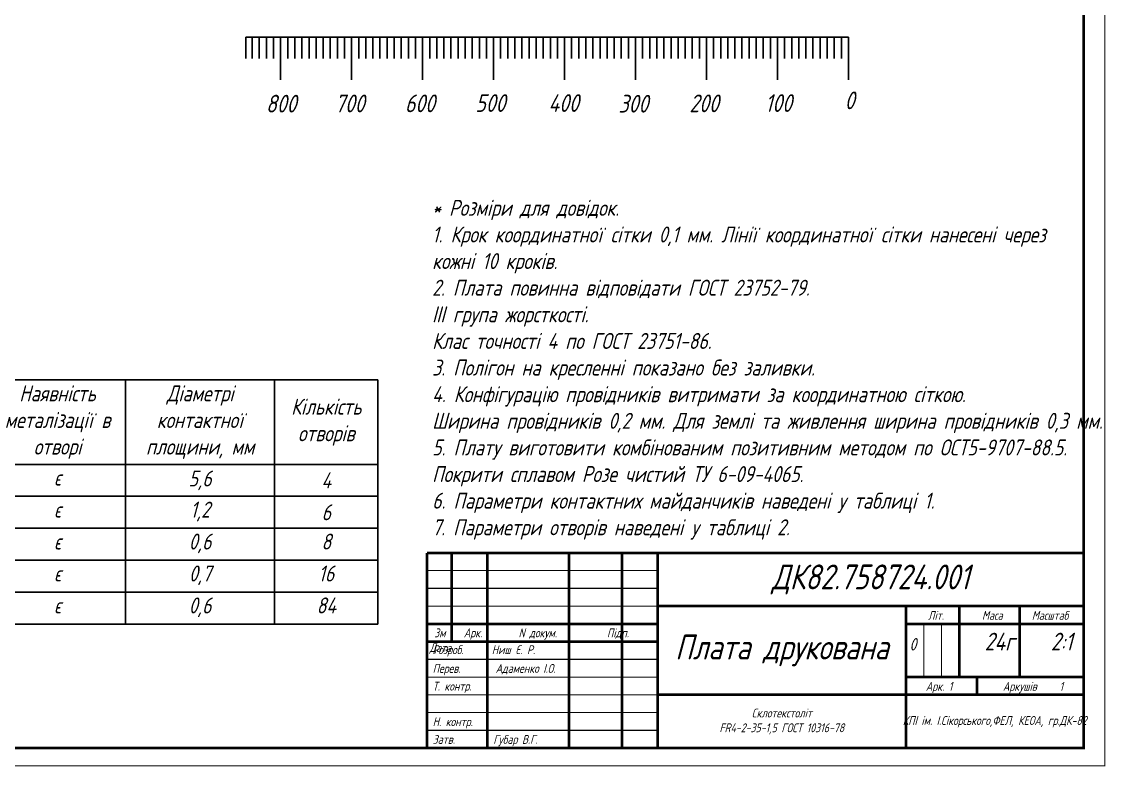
# Paper-space layout 'Лист1' of a CAD drawing. Header units: millimetres. Extents: x 0 to 594, y 0 to 420.
# Drawn here: x 289 to 594.3, y 0 to 209.8 of the extents above; entities that cross this region are included whole.
import ezdxf

# ---------------------------------------------------------------- set-up
doc = ezdxf.new("R2010")
doc.units = ezdxf.units.MM
doc.layers.add('Sheet', color=7, linetype='Continuous', lineweight=50)
doc.styles.get("Standard").update_dxf_attribs({"font": 'arial.ttf'})

# ---------------------------------------------------------------- blocks, each defined once
blk = doc.blocks.new('*T193')
at = {"color": 0, "linetype": 'ByBlock', "lineweight": -2, "transparency": 16777216}
for p, q in [((0, 0), (172.8, 0)), ((0, 0), (0, -68.78)), ((29.03, 0), (29.03, -68.78)), ((63.32, 0), (63.32, -68.78)), ((101.7, 0), (101.7, -68.78)), ((143.68, 0), (143.68, -68.78)), ((172.8, 0), (172.8, -68.78)), ((0, -23.78), (172.8, -23.78)), ((0, -32.78), (172.8, -32.78)), ((0, -41.78), (172.8, -41.78)), ((0, -50.78), (172.8, -50.78)), ((0, -59.78), (172.8, -59.78)), ((0, -68.78), (172.8, -68.78))]:
    blk.add_line(p, q, dxfattribs=at)
at = {"color": 0, "transparency": 16777216, "char_height": 4.5}
for s, insert, width, attachment_point in [('{\\fGOST type A|b0|i1|c204|p34;Умовна познака отвору}', (14.52, -11.89), 26.0322, 5), ('{\\fGOST type A|b0|i1|c204|p34;Наявність металізації в отворі}', (82.51, -11.89), 35.3791, 5), ('{\\fGOST type A|b0|i1|c204|p34;Діаметрі контактної площини, мм}', (122.69, -11.89), 38.9812, 5), ('{\\fGOST type A|b0|i1|c204|p34;Діаметр отвору, мм}', (46.18, -11.89), 31.2924, 5), ('{\\fGOST type A|b0|i1|c204|p34;Кількість отворів}', (158.24, -11.89), 26.1171, 5), ('{\\fGOST type A|b0|i1|c204|p34;3,2±0,1}', (46.18, -25.28), 31.2924, 2), ('{\\fGOST type A|b0|i1|c204|p34;є}', (82.51, -25.28), 35.3791, 2), ('{\\fGOST type A|b0|i1|c204|p34;5,6}', (122.69, -28.28), 38.9812, 5), ('{\\fGOST type A|b0|i1|c204|p34;4', (158.24, -28.28), 26.1171, 5), ('{\\fGOST type A|b0|i1|c204|p34;1±0,1}', (46.18, -34.28), 31.2924, 2), ('{\\fGOST type A|b0|i1|c204|p34;є}', (82.51, -34.28), 35.3791, 2), ('{\\fGOST type A|b0|i1|c204|p34;1,2}', (122.69, -34.28), 38.9812, 2), ('{\\fGOST type A|b0|i1|c204|p34;6', (158.24, -37.28), 26.1171, 5), ('{\\fGOST type A|b0|i1|c204|p34;0,55±0,1}', (46.18, -43.28), 31.2924, 2), ('{\\fGOST type A|b0|i1|c204|p34;є}', (82.51, -43.28), 35.3791, 2), ('{\\fGOST type A|b0|i1|c204|p34;0,6}', (122.69, -43.28), 38.9812, 2), ('{\\fGOST type A|b0|i1|c204|p34;8}', (158.24, -43.28), 26.1171, 2), ('{\\fGOST type A|b0|i1|c204|p34;0,6±0,1}', (46.18, -52.28), 31.2924, 2), ('{\\fGOST type A|b0|i1|c204|p34;є}', (82.51, -52.28), 35.3791, 2), ('{\\fGOST type A|b0|i1|c204|p34;0,7}', (122.69, -52.28), 38.9812, 2), ('{\\fGOST type A|b0|i1|c204|p34;16}', (158.24, -52.28), 26.1171, 2), ('{\\fGOST type A|b0|i1|c204|p34;0,5±0,1}', (46.18, -61.28), 31.2924, 2), ('{\\fGOST type A|b0|i1|c204|p34;є}', (82.51, -61.28), 35.3791, 2), ('{\\fGOST type A|b0|i1|c204|p34;0,6}', (122.69, -61.28), 38.9812, 2), ('{\\fGOST type A|b0|i1|c204|p34;84}', (158.24, -61.28), 26.1171, 2)]:
    blk.add_mtext(s, dxfattribs=dict(at, insert=insert, width=width, attachment_point=attachment_point))
blk = doc.blocks.new('*U176')
blk.add_line((0, 0), (0, -6))
blk = doc.blocks.new('*U177')
at = {"color": 0, "linetype": 'ByBlock', "lineweight": -2, "transparency": 16777216}
for p in [(382.68, 190.48), (384.68, 190.48), (386.68, 190.48), (388.68, 190.48), (390.68, 190.48), (392.68, 190.48), (394.68, 190.48), (396.68, 190.48), (398.68, 190.48), (400.68, 190.48), (402.68, 190.48), (404.68, 190.48), (406.68, 190.48), (408.68, 190.48), (410.68, 190.48), (412.68, 190.48), (414.68, 190.48), (416.68, 190.48), (418.68, 190.48), (420.68, 190.48), (422.68, 190.48), (424.68, 190.48), (426.68, 190.48), (428.68, 190.48), (430.68, 190.48), (432.68, 190.48), (434.68, 190.48), (436.68, 190.48), (438.68, 190.48), (440.68, 190.48), (442.68, 190.48), (444.68, 190.48), (446.68, 190.48), (448.68, 190.48), (450.68, 190.48), (452.68, 190.48), (454.68, 190.48), (456.68, 190.48), (458.68, 190.48), (460.68, 190.48), (462.68, 190.48), (464.68, 190.48), (466.68, 190.48), (468.68, 190.48), (470.68, 190.48), (472.68, 190.48), (474.68, 190.48), (476.68, 190.48), (478.68, 190.48), (480.68, 190.48), (482.68, 190.48), (484.68, 190.48), (486.68, 190.48), (488.68, 190.48), (490.68, 190.48), (492.68, 190.48), (494.68, 190.48), (496.68, 190.48), (498.68, 190.48), (500.68, 190.48), (502.68, 190.48), (504.68, 190.48), (506.68, 190.48), (508.68, 190.48), (510.68, 190.48), (512.68, 190.48), (514.68, 190.48), (516.68, 190.48), (518.68, 190.48), (520.68, 190.48), (522.68, 190.48), (524.68, 190.48), (526.68, 190.48), (528.68, 190.48), (530.68, 190.48), (532.68, 190.48), (534.68, 190.48), (536.68, 190.48), (538.68, 190.48), (540.68, 190.48), (542.68, 190.48), (544.68, 190.48), (546.68, 190.48), (548.68, 190.48), (550.68, 190.48)]:
    blk.add_blockref('*U176', p, dxfattribs=at)
blk = doc.blocks.new('*U178')
blk.add_line((0, 0), (0, -12))
blk = doc.blocks.new('*U179')
at = {"color": 0, "linetype": 'ByBlock', "lineweight": -2, "transparency": 16777216}
for p in [(382.68, 190.48), (402.68, 190.48), (422.68, 190.48), (442.68, 190.48), (462.68, 190.48), (482.68, 190.48), (502.68, 190.48), (522.68, 190.48), (542.68, 190.48)]:
    blk.add_blockref('*U178', p, dxfattribs=at)

psp = doc.layouts.new('Лист1')

# ---------------------------------------------------------------- linework, layer by layer
for p, q in [((521.925, 205.429), (352.105, 205.429)), ((352.105, 205.429), (352.105, 199.429))]:
    psp.add_line(p, q)
at = {"layer": 'Sheet'}
for points, const_width in [([(0.15, 420.15), (594.15, 420.15), (594.15, 0.15), (0.15, 0.15), (0.15, 420.15)], 0.3), ([(19.651, 150.65), (8.151, 150.65), (8.151, 5.15), (588.151, 5.15), (588.151, 414.65), (19.651, 414.649), (19.651, 171.65)], 0.749), ([(403.151, 60.15), (403.151, 5.15)], 0.749), ([(588.151, 60.15), (403.151, 60.15)], 0.749), ([(410.151, 60.15), (410.151, 35.15)], 0.749), ([(420.151, 5.15), (420.151, 60.15)], 0.749), ([(443.151, 60.15), (443.151, 5.15)], 0.749), ([(458.151, 5.15), (458.151, 60.15)], 0.749), ([(468.151, 60.15), (468.151, 5.15)], 0.749), ([(468.151, 55.15), (403.151, 55.15)], 0.3), ([(403.151, 50.15), (468.151, 50.15)], 0.3), ([(468.151, 45.15), (403.151, 45.15)], 0.3), ([(468.151, 45.15), (588.151, 45.15)], 0.749), ([(538.151, 45.15), (538.151, 5.15)], 0.749), ([(553.151, 25.15), (553.151, 45.15)], 0.749), ([(570.151, 45.15), (570.151, 25.15)], 0.749), ([(468.151, 40.15), (403.151, 40.15)], 0.749), ([(588.151, 40.15), (538.151, 40.15)], 0.749), ([(543.151, 25.15), (543.151, 40.15)], 0.3), ([(548.151, 40.15), (548.151, 25.15)], 0.3), ([(403.151, 35.15), (468.151, 35.15)], 0.749), ([(403.151, 30.15), (468.151, 30.15)], 0.3), ([(468.151, 25.15), (403.151, 25.15)], 0.3), ([(538.151, 25.15), (588.151, 25.15)], 0.749), ([(558.151, 25.15), (558.151, 20.15)], 0.749), ([(403.151, 20.15), (468.151, 20.15)], 0.3), ([(588.151, 20.15), (468.151, 20.15)], 0.749), ([(468.151, 15.15), (403.151, 15.15)], 0.3), ([(403.151, 10.15), (468.151, 10.15)], 0.3)]:
    psp.add_lwpolyline(points, dxfattribs=dict(at, const_width=const_width))

# ---------------------------------------------------------------- block references
at = {"xscale": -1}
for name in ['*U177', '*U179']:
    psp.add_blockref(name, (904.601, 14.946), dxfattribs=at)
psp.add_blockref('*T193', (216.542, 108.863))

# ---------------------------------------------------------------- texts
for s, width, insert, char_height, attachment_point in [('{\\fGOST type A|b0|i1|c204|p34;500}', 7.39927, (416.785, 189.397), 5, 1), ('{\\fGOST type A|b0|i1|c204|p34;400}', 7.39927, (437.37, 189.399), 5, 1), ('{\\fGOST type A|b0|i1|c204|p34;100}', 7.39927, (498.43, 189.391), 5, 1), ('{\\fGOST type A|b0|i1|c204|p34;0}', 7.39927, (520.856, 190.154), 5, 1), ('{\\fGOST type A|b0|i1|c204|p34;800}', 7.39927, (357.783, 189.231), 5, 1), ('{\\fGOST type A|b0|i1|c204|p34;700}', 7.39927, (377.208, 189.275), 5, 1), ('{\\fGOST type A|b0|i1|c204|p34;600}', 7.39927, (396.933, 189.308), 5, 1), ('{\\fGOST type A|b0|i1|c204|p34;300}', 7.39927, (457.129, 189.213), 5, 1), ('{\\fGOST type A|b0|i1|c204|p34;200}', 7.39927, (477.085, 189.308), 5, 1), ('{\\fGOST type A|b0|i1|c204|p34;ДК82.758724.001}', 120.00022, (528.151, 52.65), 7, 5), ('{\\fGOST type A|b0|i1|c204|p34;Плата друкована}', 69.99996, (503.151, 32.65), 7, 5), (' {\\fGOST type A|b0|i1|c204|p34;\\H1.4x;0\\H0.71429x;         \\H2x;   24г    2:1 \\fGOST type A|b0|i0|c204|p34;  \\H1.4x;  }', 49.9998, (538.151, 37.648), 2.5, 1), ('{\\fGOST type A|b0|i1|c204|p34;Склотекстоліт\\PFR4-2-35-1,5 ГОСТ 10316-78}', 70.00004, (503.151, 12.65), 2.5, 5), ('{\\fGOST type A|b0|i1|c204|p34;КПІ ім. І.Сікорського,ФЕЛ, КЕОА, гр.ДК-82}', 49.99988, (563.137, 12.575), 2.5, 5)]:
    psp.add_mtext_dynamic_manual_height_columns(s, width=width, gutter_width=12.5, heights=[0], dxfattribs=dict(insert=insert, char_height=char_height, attachment_point=attachment_point))
at = {"insert": (404.613, 159.617), "char_height": 4.5, "width": 1333.34866, "attachment_point": 1}
psp.add_mtext('{\\fGOST type A|b0|i1|c204|p34;* Розміри для довідок.\\P1. Крок координатної сітки 0,1 мм. Лінії координатної сітки нанесені через\\Pкожні 10 кроків.\\P2. Плата повинна відповідати ГОСТ 23752-79.\\PIII група жорсткості.\\PКлас точності 4 по ГОСТ 23751-86.\\P3. Полігон на кресленні показано без заливки.\\P4. Конфігурацію провідників витримати за координатною сіткою. \\PШирина провідників 0,2 мм. Для землі та живлення ширина провідників 0,3 мм.\\P5. Плату виготовити комбінованим позитивним методом по ОСТ5-9707-88.5. \\PПокрити сплавом Розе чистий ТУ 6-09-4065.\\P6. Параметри контактних майданчиків наведені у таблиці 1.\\P7. Параметри отворів наведені у таблиці 2.}', dxfattribs=at)
at = {"color": 0, "char_height": 2.5, "attachment_point": 1}
for s, width, insert in [('\\pxqc;{\\fGOST type A|b0|i1|c204|p34;Літ.}', 12.5146, (540.306, 43.78)), ('\\pxqc;{\\fGOST type A|b0|i1|c204|p34;Маса}', 14.27777, (555.306, 43.78)), ('{\\fGOST type A|b0|i1|c204|p34; Масштаб}', 18.00001, (572.306, 43.78)), ('{\\fGOST type A|b0|i1|c204|p34; Зм    Арк.        N докум.           Підп.     Дата}', 64.24897, (403.917, 38.856)), ('{\\fISOCPEUR|b0|i1|c0|p34; \\fGOST type A|b0|i1|c204|p34;Розроб.\\fISOCPEUR|b0|i1|c0|p34;     \\fGOST type A|b0|i1|c204|p34;Ниш Є. Р.}', 64.99995, (403.115, 34.105)), ('{\\fGOST type A|b0|i1|c204|p34; Перев.\\fISOCPEUR|b0|i1|c204|p34;   \\fGOST type A|b0|i1|c204|p34;    Адаменко І.О.\\fISOCPEUR|b0|i1|c204|p34;     }', 64.99995, (403.485, 28.833)), ('{\\fGOST type A|b0|i1|c204|p34; Т. контр.}', 64.99995, (403.485, 23.833)), ('\\pxqc;{\\fGOST type A|b0|i1|c204|p34;Арк. 1}', 14.27777, (540.306, 23.78)), ('{\\fGOST type A|b0|i1|c204|p34;    Аркушів     1}', 27.01175, (560.306, 23.78)), ('{\\fGOST type A|b0|i1|c204|p34; Н. контр.}', 64.99995, (403.485, 13.833)), ('{\\fGOST type A|b0|i1|c204|p34; Затв. \\fISOCPEUR|b0|i1|c204|p34;   \\fISOCPEUR|b0|i1|c0|p34;   \\fGOST type A|b0|i1|c204|p34;Губар В.Г.}', 64.99995, (403.485, 8.833))]:
    psp.add_mtext_dynamic_manual_height_columns(s, width=width, gutter_width=12.5, heights=[0], dxfattribs=dict(at, insert=insert))

doc.saveas('drawing.dxf')
